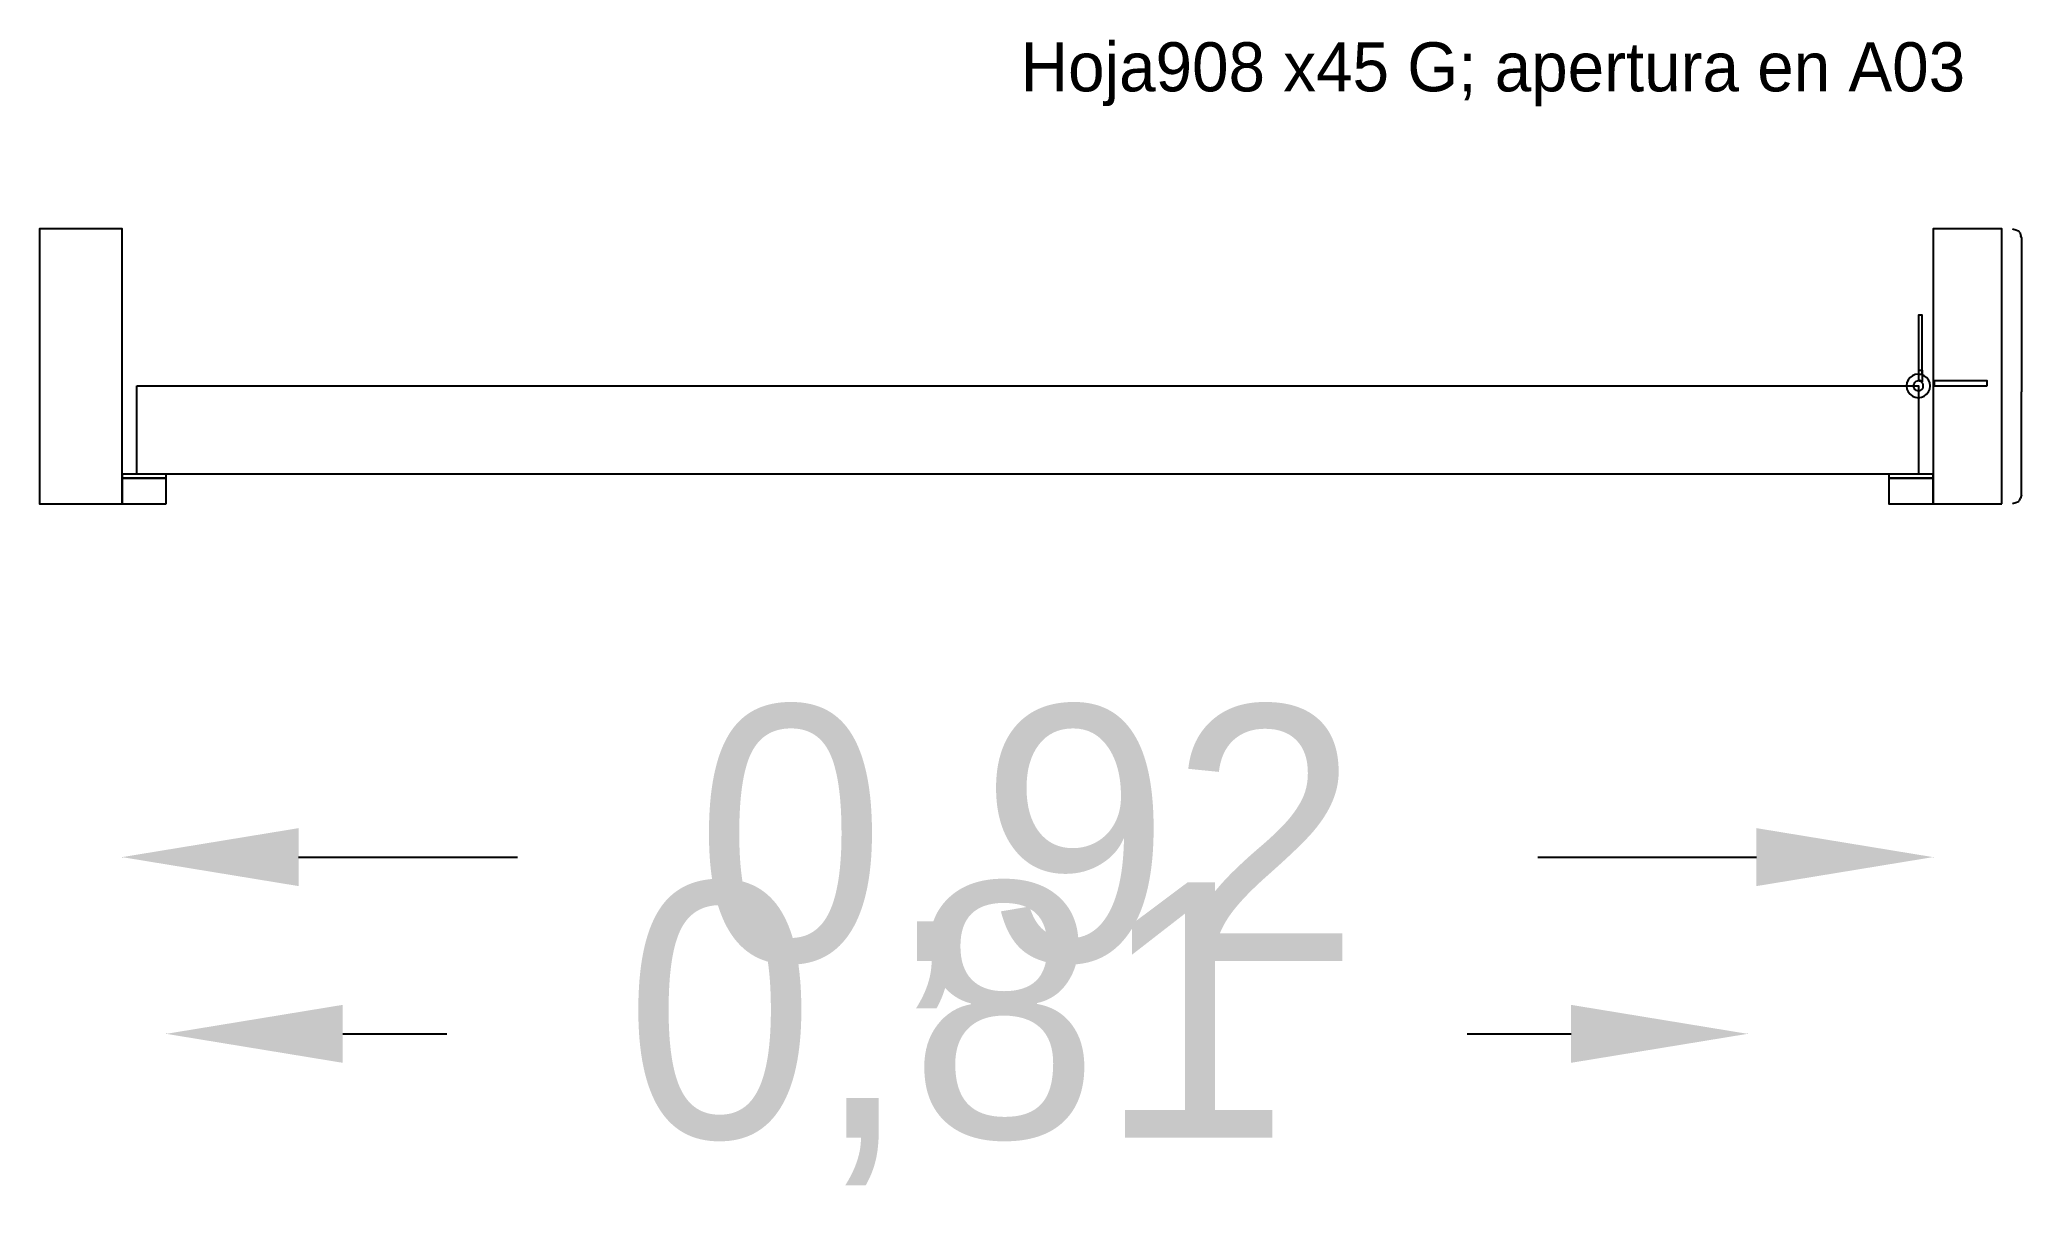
# Model space of a CAD drawing. Header units: metres. Extents: x 1256.5 to 1300.2, y -9.4 to -8.8.
# Drawn here: x 1256.54 to 1257.55, y -9.425 to -8.834 of the extents above.
import ezdxf

# ---------------------------------------------------------------- set-up
doc = ezdxf.new("R2010")
doc.units = ezdxf.units.M
for name, color, linetype in [('CORTE', 7, 'Continuous'), ('COTAS', 4, 'Continuous'), ('TEXTOS', 7, 'Continuous'), ('VISTA', 8, 'Continuous')]:
    doc.layers.add(name, color=color, linetype=linetype)
doc.dimstyles.get("Standard").update_dxf_attribs({"dimtxt": 2.5, "dimasz": 2.5, "dimexe": 1.25, "dimexo": 0.625, "dimtad": 1, "dimcen": 2.5, "dimazin": 3, "dimtfac": 1, "dimtmove": 0, "dimatfit": 3})

# ---------------------------------------------------------------- blocks, each defined once
blk = doc.blocks.new('_CLOSEDFILLED')
at = {"color": 0, "linetype": 'BYBLOCK'}
blk.add_solid([(-1, 0.164), (0, 0), (-1, -0.164)], dxfattribs=at)
blk = doc.blocks.new('*D1')
for p, q in [((1256.582, -9.25), (1256.582, -9.25)), ((1256.672, -9.25), (1256.7835, -9.25)), ((1257.3035, -9.25), (1257.415, -9.25)), ((1257.505, -9.25), (1257.505, -9.25))]:
    blk.add_line(p, q)
at = {"layer": 'Defpoints'}
for p in [(1256.582, -9.25), (1256.582, -9.25), (1257.505, -9.25)]:
    blk.add_point(p, dxfattribs=at)
at = {"layer": 'COTAS', "xscale": 0.09, "yscale": 0.09, "rotation": 180}
blk.add_blockref('_CLOSEDFILLED', (1256.582, -9.25), dxfattribs=at)
at = {"layer": 'COTAS', "xscale": 0.09, "yscale": 0.09}
blk.add_blockref('_CLOSEDFILLED', (1257.505, -9.25), dxfattribs=at)
at = {"layer": 'COTAS', "insert": (1257.0435, -9.25), "char_height": 0.13, "attachment_point": 5}
blk.add_mtext('0,92', dxfattribs=at)
blk = doc.blocks.new('*D2')
for p, q in [((1256.6045, -9.34), (1256.6045, -9.34)), ((1256.6945, -9.34), (1256.7475, -9.34)), ((1257.2675, -9.34), (1257.3205, -9.34)), ((1257.4105, -9.34), (1257.4105, -9.34))]:
    blk.add_line(p, q)
at = {"layer": 'Defpoints'}
for p in [(1256.6045, -9.34), (1256.6045, -9.34), (1257.4105, -9.34)]:
    blk.add_point(p, dxfattribs=at)
at = {"layer": 'COTAS', "xscale": 0.09, "yscale": 0.09, "rotation": 180}
blk.add_blockref('_CLOSEDFILLED', (1256.6045, -9.34), dxfattribs=at)
at = {"layer": 'COTAS', "xscale": 0.09, "yscale": 0.09}
blk.add_blockref('_CLOSEDFILLED', (1257.4105, -9.34), dxfattribs=at)
at = {"layer": 'COTAS', "insert": (1257.0075, -9.34), "char_height": 0.13, "attachment_point": 5}
blk.add_mtext('0,81', dxfattribs=at)

msp = doc.modelspace()

# ---------------------------------------------------------------- linework, layer by layer
at = {"layer": 'CORTE'}
for p, q in [((1256.54, -8.93), (1256.54, -9.07)), ((1257.54, -9.07), (1257.54, -8.93)), ((1257.5455, -8.93), (1257.5471, -8.9305)), ((1257.5471, -8.9305), (1257.5481, -8.9308)), ((1257.5481, -8.9308), (1257.5485, -8.9311)), ((1257.5485, -8.9311), (1257.5487, -8.9313)), ((1257.5487, -8.9313), (1257.549, -8.9317)), ((1257.5492, -8.9319), (1257.549, -8.9317)), ((1257.5492, -8.9319), (1257.5497, -8.9335)), ((1257.55, -8.9345), (1257.5497, -8.9335)), ((1257.55, -8.9345), (1257.55, -9.0131)), ((1257.55, -9.0655), (1257.55, -9.0131)), ((1257.5471, -9.0695), (1257.5455, -9.07)), ((1257.5481, -9.0692), (1257.5471, -9.0695)), ((1257.5485, -9.0689), (1257.5481, -9.0692)), ((1257.5487, -9.0687), (1257.5485, -9.0689)), ((1257.5487, -9.0687), (1257.5489, -9.0685)), ((1257.5492, -9.0681), (1257.5489, -9.0685)), ((1257.5492, -9.0681), (1257.5495, -9.0671)), ((1257.55, -9.0655), (1257.5495, -9.0671))]:
    msp.add_line(p, q, dxfattribs=at)
at = {"layer": 'VISTA'}
for p, q in [((1257.4975, -9.002), (1257.4975, -9.0072)), ((1257.4975, -9.002), (1257.4995, -9.002)), ((1257.4982, -9.0073), (1257.4975, -9.0072)), ((1257.4989, -9.0076), (1257.4982, -9.0073)), ((1257.4995, -9.008), (1257.4989, -9.0076)), ((1257.4995, -9.002), (1257.4995, -9.008))]:
    msp.add_line(p, q, dxfattribs=at)
for points in [[(1256.582, -9.07), (1256.582, -8.93), (1256.54, -8.93), (1256.54, -9.07), (1256.582, -9.07)], [(1257.54, -9.07), (1257.54, -8.93), (1257.505, -8.93), (1257.505, -9.07), (1257.54, -9.07)], [(1257.4975, -9.004), (1257.4995, -9.004), (1257.4995, -8.974), (1257.4975, -8.974), (1257.4975, -9.004)], [(1257.5033, -9.0084), (1257.5027, -9.007), (1257.5017, -9.0058), (1257.5005, -9.0048), (1257.4991, -9.0042), (1257.4975, -9.004), (1257.4959, -9.0042), (1257.4945, -9.0048), (1257.4933, -9.0058), (1257.4923, -9.007), (1257.4917, -9.0084), (1257.4915, -9.01), (1257.4917, -9.0116), (1257.4923, -9.013), (1257.4933, -9.0142), (1257.4945, -9.0152), (1257.4959, -9.0158), (1257.4975, -9.016), (1257.4991, -9.0158), (1257.5005, -9.0152), (1257.5017, -9.0142), (1257.5027, -9.013), (1257.5033, -9.0116), (1257.5035, -9.01), (1257.5033, -9.0084)], [(1257.4975, -9.0075), (1257.4969, -9.0076), (1257.4963, -9.0078), (1257.4957, -9.0082), (1257.4953, -9.0087), (1257.4951, -9.0094), (1257.495, -9.01), (1257.4951, -9.0106), (1257.4953, -9.0113), (1257.4957, -9.0118), (1257.4963, -9.0122), (1257.4969, -9.0124), (1257.4975, -9.0125), (1257.4981, -9.0124), (1257.4988, -9.0122), (1257.4993, -9.0118), (1257.4997, -9.0113), (1257.4999, -9.0106), (1257.5, -9.01), (1257.4999, -9.0094), (1257.4997, -9.0087), (1257.4993, -9.0082), (1257.4988, -9.0078), (1257.4981, -9.0076), (1257.4975, -9.0075)], [(1257.5325, -9.01), (1257.5325, -9.0075), (1257.5055, -9.0075), (1257.5055, -9.01), (1257.5325, -9.01)], [(1256.5895, -9.01), (1257.4975, -9.01), (1257.4975, -9.055), (1256.5895, -9.055)], [(1256.6045, -9.057), (1256.6045, -9.055), (1256.582, -9.055), (1256.582, -9.057), (1256.6045, -9.057)], [(1256.6045, -9.07), (1256.6045, -9.057), (1256.582, -9.057), (1256.582, -9.07), (1256.6045, -9.07)], [(1257.505, -9.057), (1257.505, -9.055), (1257.4825, -9.055), (1257.4825, -9.057), (1257.505, -9.057)], [(1257.505, -9.07), (1257.505, -9.057), (1257.4825, -9.057), (1257.4825, -9.07), (1257.505, -9.07)]]:
    msp.add_lwpolyline(points, close=True, dxfattribs=at)

# ---------------------------------------------------------------- texts
at = {"layer": 'TEXTOS'}
msp.add_text('Hoja908 x45 G; apertura en A03', height=0.025, dxfattribs=at).set_placement((1257.04, -8.86))

# ---------------------------------------------------------------- dimensions: what is measured, and where the dimension line sits
at = {"layer": 'COTAS'}
for base, p1, p2, picture, middle in [((1256.582, -9.25), (1256.582, -9.25), (1257.505, -9.25), '*D1', (1257.0435, -9.25)), ((1256.6045, -9.34), (1256.6045, -9.34), (1257.4105, -9.34), '*D2', (1257.0075, -9.34))]:
    dim = msp.add_linear_dim(base=base, p1=p1, p2=p2, dimstyle='Standard', override={"dimtxt": 0.13, "dimasz": 0.09}, dxfattribs=at)
    dim.commit()
    dim.dimension.update_dxf_attribs({"geometry": picture, "text_midpoint": middle})

doc.saveas('drawing.dxf')
